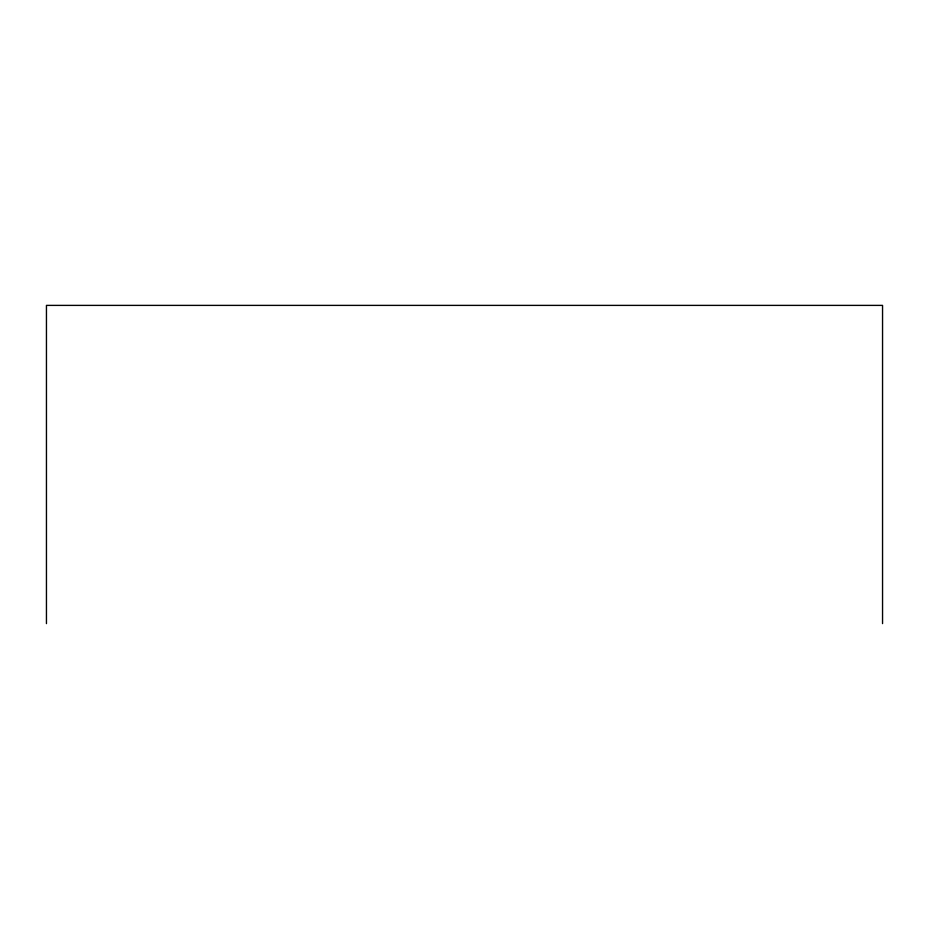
<?xml version="1.0" encoding="UTF-8"?>
<svg xmlns="http://www.w3.org/2000/svg" width="929" height="929" viewBox="0 0 929 929"><rect width="100%" height="100%" fill="white"/><g stroke="black" fill="none" stroke-linecap="round" stroke-linejoin="round"><path stroke-width="1.39" d="M882.55 623.614L882.55 305.386L46.45 305.386L46.45 623.614"/></g></svg>
